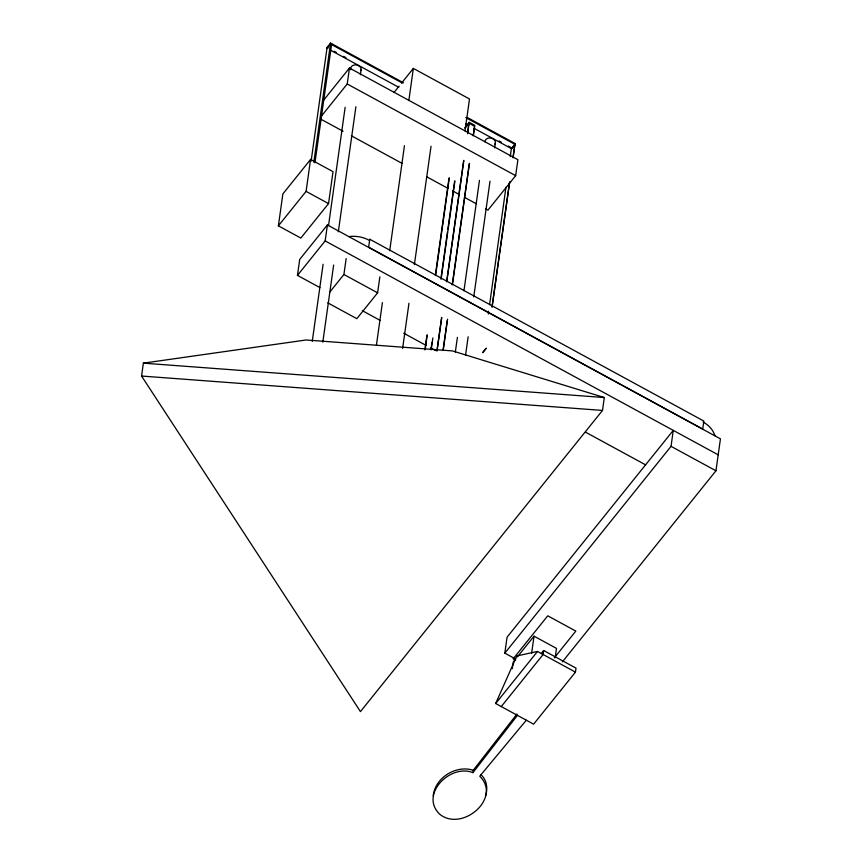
<?xml version="1.0" encoding="UTF-8"?>
<svg xmlns="http://www.w3.org/2000/svg" width="862" height="862" viewBox="0 0 862 862"><rect width="100%" height="100%" fill="white"/><g stroke="black" fill="none" stroke-linecap="round" stroke-linejoin="round"><path stroke-width="1.29" d="M141.562 376.037L143.372 363.15L306.075 339.984L452.453 350.909L604.305 397.544L602.495 410.431L360.445 711.613L141.562 376.037L602.495 410.431M278.383 225.844L282.876 193.907L310.568 159.448L333.034 171.667L328.541 203.594L300.849 238.063L278.383 225.844L306.085 191.375L310.568 159.448M311.107 161.183L327.097 47.41L330.566 43.1L403.524 82.817M319.888 287.585L297.465 275.377L299.707 259.419L327.409 224.95L720.438 438.855L715.956 470.781L562.401 661.844M313.833 162.175L330.566 43.1M314.953 162.778L331.687 43.714M297.465 275.377L325.168 240.918L327.409 224.95M321.192 116.37L347.214 83.98L349.466 68.023L517.9 159.696L515.659 175.654L487.957 210.123L485.608 208.841M312.249 341.417L323.099 264.257M328.519 225.682L345.156 107.276M322.797 342.203L333.648 265.043M338.324 231.792L355.898 106.737M360.381 74.811L361.135 69.488M329.79 292.078L343.916 274.493L346.158 258.535M327.786 302.874L356.825 318.681L377.61 292.832L379.851 276.864M408.868 100.348L413.351 68.421L469.499 98.979L465.017 130.905M376.425 345.177L382.405 302.605M389.699 250.713L404.461 145.624M402.608 348.474L408.965 303.241M414.385 264.656L431.032 146.26M424.847 349.918L426.905 335.275M435.332 275.387L448.983 178.229M425.203 349.487L427.261 334.844M435.676 274.956L449.328 177.798M431.032 348.981L431.959 342.322M440.945 278.437L447.486 231.856M447.863 229.195L454.597 181.289M431.183 349.886L432.875 337.904M441.096 279.342L454.942 180.858M436.883 350.974L441.559 317.701M446.613 281.766L463.637 160.655M467.56 132.705L468.874 123.395M437.109 350.694L441.786 317.421M446.839 281.486L463.864 160.375M467.603 133.75L469.208 122.307L474.822 125.367L473.41 135.474M443.057 350.037L447.173 320.761M452.227 284.826L469.251 163.715M473.173 135.765L474.294 127.781M443.294 349.757L447.593 319.145M452.453 284.535L469.478 163.424M455.341 351.987L457.399 337.354M463.95 290.796L479.466 180.373M465.523 355.435L468.141 336.816M473.744 296.905L490.015 181.16M494.691 147.898L495.434 142.586M488.291 313.994L488.528 311.257M489.594 304.663L505.951 187.259M510.261 156.593L511.381 148.598L514.851 144.288L512.976 157.617M491.986 306.947L509.41 182.949M492.127 307.023L509.733 181.699M513.105 157.692L514.98 144.363L511.522 148.673M474.089 128.309L511.759 148.803L515.217 144.493L515.336 143.663L467.085 117.404M526.316 720.19L479.778 776.199C502.234 798.611 461.623 832.347 439.609 814.116C419.395 794.495 450.363 763.484 472.926 772.664L473.26 770.272L516.963 714.038M504.83 653.148L507.071 637.18L673.276 430.375L671.035 446.333L504.83 653.148L515.465 658.934M512.319 668.686L513.256 662.027L515.745 658.924M531.595 653.471L534.031 636.178L556.486 648.396L555.182 657.717M575.45 672.123L537.489 651.457L516.823 655.95L495.661 703.511L533.621 724.166L575.45 672.123L576.01 668.125L543.663 650.53L543.103 654.517L501.275 706.571M433.209 795.841C435.138 777.643 456.03 764.68 473.26 770.272M485.543 795.938C488.021 788.698 486.879 779.916 480.899 774.69M472.926 772.664L517.448 715.363M326.978 48.24L330.448 43.93L402.231 83M322.603 101.447L349.466 68.023M394.053 92.449L399.084 86.178M401.606 83.043L413.351 68.421M465.049 127.49L469.208 122.307M464.93 128.287L469.1 123.104L474.488 126.445M517.405 656.855L534.031 636.178M495.661 703.511L537.489 651.457M541.164 653.655L543.663 650.53M554.385 657.76L575.816 631.092L547.747 615.813L513.116 658.902L515.465 660.173M143.372 363.15L604.305 397.544M465.792 117.588L515.217 144.493M327.097 47.41L328.217 48.024M334.165 51.257L336.514 52.528M343.572 56.375L345.931 57.657M498.926 140.926L501.275 142.208M508.343 146.044L510.692 147.327M330.512 50.158L398.772 87.31M465.857 123.816L468.206 125.098M347.214 83.98L515.659 175.654M320.696 119.096L343.076 131.272M351.319 135.765L401.972 163.327M426.712 176.796L447.906 188.336M452.625 190.901L458.509 194.101M464.402 197.301L476.18 203.712M306.085 191.375L328.541 203.594M325.168 240.918L718.197 454.824M671.035 446.333L715.956 470.781M343.916 274.493L377.61 292.832M362.374 310.708L380.077 320.352M403.685 333.195L426.108 345.403M430.838 347.968L435.558 350.532M585.449 432.121L645.649 464.877M703.08 422.014A26.485 21.011 8 0 1 714.9 435.709M349.067 236.597A26.485 21.011 8 0 1 369.001 240.196M350.715 69.8A5.301 4.202 8 0 1 356.006 64.887A5.301 4.202 8 0 1 360.909 70.565M484.886 141.799A5.301 4.202 8 0 1 491.674 138.222A5.301 4.202 8 0 1 494.648 144.633M369.766 239.248L368.645 247.222L702.724 429.05L703.845 421.065L369.766 239.248M486.179 348.28L482.709 352.59L486.179 348.28"/></g></svg>
